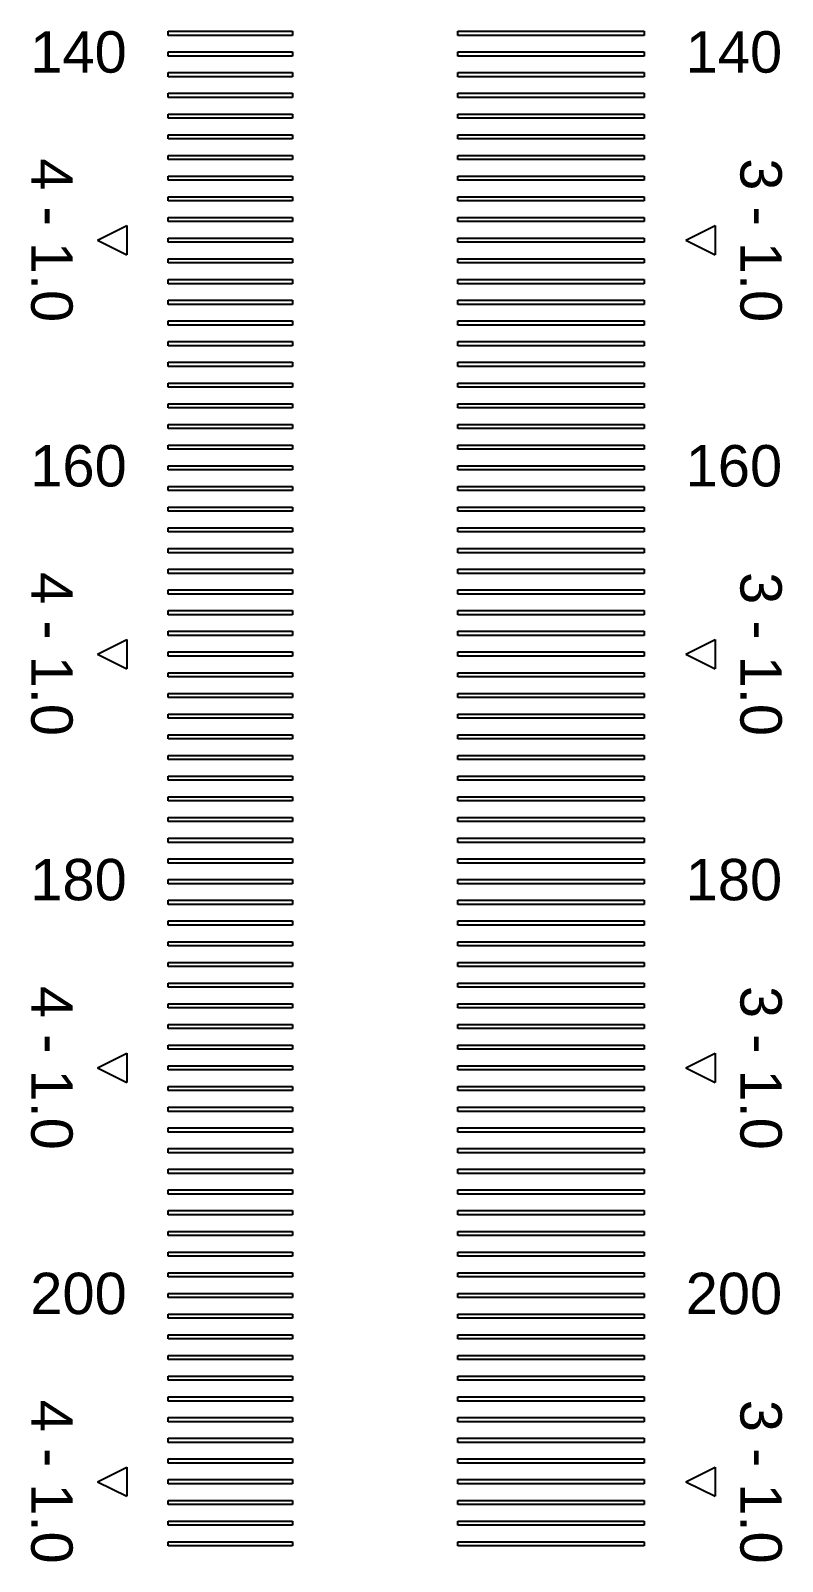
# Model space of a CAD drawing. Extents: x -24531 to 102469, y 86631 to 213631.
# Drawn here: x 53748.9 to 53930.5, y 146411.2 to 146781.1 of the extents above; entities that cross this region are included whole.
import ezdxf

# ---------------------------------------------------------------- set-up
doc = ezdxf.new("R2010")
doc.units = 13
doc.layers.add('CL - Label-1', color=120, linetype='Continuous')
doc.layers.add('CL - Label-2', color=132, linetype='Continuous')
doc.layers.add('CL - Sub-Micro', color=7, linetype='Continuous', true_color=0x47d1ff)
doc.styles.get("Standard").update_dxf_attribs({"font": 'arial.ttf'})

msp = doc.modelspace()

# ---------------------------------------------------------------- linework, layer by layer
at = {"layer": 'CL - Label-2'}
for p, q in [((53765.04, 146730.41), (53772.14, 146733.95)), ((53772.14, 146733.95), (53772.14, 146726.88)), ((53907.12, 146730.41), (53914.21, 146733.95)), ((53914.21, 146733.95), (53914.21, 146726.88)), ((53765.04, 146730.41), (53772.14, 146726.88)), ((53907.12, 146730.41), (53914.21, 146726.88)), ((53765.04, 146630.41), (53772.14, 146633.95)), ((53772.14, 146633.95), (53772.14, 146626.88)), ((53907.12, 146630.41), (53914.21, 146633.95)), ((53914.21, 146633.95), (53914.21, 146626.88)), ((53765.04, 146630.41), (53772.14, 146626.88)), ((53907.12, 146630.41), (53914.21, 146626.88)), ((53765.04, 146530.41), (53772.14, 146533.95)), ((53772.14, 146533.95), (53772.14, 146526.88)), ((53907.12, 146530.41), (53914.21, 146533.95)), ((53914.21, 146533.95), (53914.21, 146526.88)), ((53765.04, 146530.41), (53772.14, 146526.88)), ((53907.12, 146530.41), (53914.21, 146526.88)), ((53765.04, 146430.41), (53772.14, 146433.95)), ((53772.14, 146433.95), (53772.14, 146426.88)), ((53907.12, 146430.41), (53914.21, 146433.95)), ((53914.21, 146433.95), (53914.21, 146426.88)), ((53765.04, 146430.41), (53772.14, 146426.88)), ((53907.12, 146430.41), (53914.21, 146426.88))]:
    msp.add_line(p, q, dxfattribs=at)
at = {"layer": 'CL - Sub-Micro'}
for p, q in [((53782.12, 146779.91), (53782.12, 146780.91)), ((53782.12, 146780.91), (53812.12, 146780.91)), ((53812.12, 146779.91), (53782.12, 146779.91)), ((53812.12, 146780.91), (53812.12, 146779.91)), ((53852.12, 146779.91), (53852.12, 146780.91)), ((53852.12, 146780.91), (53897.12, 146780.91)), ((53897.12, 146779.91), (53852.12, 146779.91)), ((53897.12, 146780.91), (53897.12, 146779.91)), ((53782.12, 146774.91), (53782.12, 146775.91)), ((53782.12, 146775.91), (53812.12, 146775.91)), ((53812.12, 146774.91), (53782.12, 146774.91)), ((53812.12, 146775.91), (53812.12, 146774.91)), ((53852.12, 146774.91), (53852.12, 146775.91)), ((53852.12, 146775.91), (53897.12, 146775.91)), ((53897.12, 146774.91), (53852.12, 146774.91)), ((53897.12, 146775.91), (53897.12, 146774.91)), ((53782.12, 146769.91), (53782.12, 146770.91)), ((53782.12, 146770.91), (53812.12, 146770.91)), ((53812.12, 146770.91), (53812.12, 146769.91)), ((53852.12, 146769.91), (53852.12, 146770.91)), ((53852.12, 146770.91), (53897.12, 146770.91)), ((53897.12, 146770.91), (53897.12, 146769.91)), ((53812.12, 146769.91), (53782.12, 146769.91)), ((53897.12, 146769.91), (53852.12, 146769.91)), ((53782.12, 146764.91), (53782.12, 146765.91)), ((53782.12, 146765.91), (53812.12, 146765.91)), ((53812.12, 146764.91), (53782.12, 146764.91)), ((53812.12, 146765.91), (53812.12, 146764.91)), ((53852.12, 146764.91), (53852.12, 146765.91)), ((53852.12, 146765.91), (53897.12, 146765.91)), ((53897.12, 146764.91), (53852.12, 146764.91)), ((53897.12, 146765.91), (53897.12, 146764.91)), ((53782.12, 146759.91), (53782.12, 146760.91)), ((53782.12, 146760.91), (53812.12, 146760.91)), ((53812.12, 146759.91), (53782.12, 146759.91)), ((53812.12, 146760.91), (53812.12, 146759.91)), ((53852.12, 146759.91), (53852.12, 146760.91)), ((53852.12, 146760.91), (53897.12, 146760.91)), ((53897.12, 146759.91), (53852.12, 146759.91)), ((53897.12, 146760.91), (53897.12, 146759.91)), ((53782.12, 146754.91), (53782.12, 146755.91)), ((53782.12, 146755.91), (53812.12, 146755.91)), ((53812.12, 146755.91), (53812.12, 146754.91)), ((53852.12, 146754.91), (53852.12, 146755.91)), ((53852.12, 146755.91), (53897.12, 146755.91)), ((53897.12, 146755.91), (53897.12, 146754.91)), ((53812.12, 146754.91), (53782.12, 146754.91)), ((53897.12, 146754.91), (53852.12, 146754.91)), ((53782.12, 146749.91), (53782.12, 146750.91)), ((53782.12, 146750.91), (53812.12, 146750.91)), ((53812.12, 146749.91), (53782.12, 146749.91)), ((53812.12, 146750.91), (53812.12, 146749.91)), ((53852.12, 146749.91), (53852.12, 146750.91)), ((53852.12, 146750.91), (53897.12, 146750.91)), ((53897.12, 146749.91), (53852.12, 146749.91)), ((53897.12, 146750.91), (53897.12, 146749.91)), ((53782.12, 146744.91), (53782.12, 146745.91)), ((53782.12, 146745.91), (53812.12, 146745.91)), ((53812.12, 146744.91), (53782.12, 146744.91)), ((53812.12, 146745.91), (53812.12, 146744.91)), ((53852.12, 146744.91), (53852.12, 146745.91)), ((53852.12, 146745.91), (53897.12, 146745.91)), ((53897.12, 146744.91), (53852.12, 146744.91)), ((53897.12, 146745.91), (53897.12, 146744.91)), ((53782.12, 146739.91), (53782.12, 146740.91)), ((53782.12, 146740.91), (53812.12, 146740.91)), ((53812.12, 146740.91), (53812.12, 146739.91)), ((53852.12, 146739.91), (53852.12, 146740.91)), ((53852.12, 146740.91), (53897.12, 146740.91)), ((53897.12, 146740.91), (53897.12, 146739.91)), ((53812.12, 146739.91), (53782.12, 146739.91)), ((53897.12, 146739.91), (53852.12, 146739.91)), ((53782.12, 146734.91), (53782.12, 146735.91)), ((53782.12, 146735.91), (53812.12, 146735.91)), ((53812.12, 146734.91), (53782.12, 146734.91)), ((53812.12, 146735.91), (53812.12, 146734.91)), ((53852.12, 146734.91), (53852.12, 146735.91)), ((53852.12, 146735.91), (53897.12, 146735.91)), ((53897.12, 146734.91), (53852.12, 146734.91)), ((53897.12, 146735.91), (53897.12, 146734.91)), ((53782.12, 146729.91), (53782.12, 146730.91)), ((53782.12, 146730.91), (53812.12, 146730.91)), ((53812.12, 146729.91), (53782.12, 146729.91)), ((53812.12, 146730.91), (53812.12, 146729.91)), ((53852.12, 146729.91), (53852.12, 146730.91)), ((53852.12, 146730.91), (53897.12, 146730.91)), ((53897.12, 146729.91), (53852.12, 146729.91)), ((53897.12, 146730.91), (53897.12, 146729.91)), ((53782.12, 146724.91), (53782.12, 146725.91)), ((53782.12, 146725.91), (53812.12, 146725.91)), ((53812.12, 146725.91), (53812.12, 146724.91)), ((53852.12, 146724.91), (53852.12, 146725.91)), ((53852.12, 146725.91), (53897.12, 146725.91)), ((53897.12, 146725.91), (53897.12, 146724.91)), ((53812.12, 146724.91), (53782.12, 146724.91)), ((53897.12, 146724.91), (53852.12, 146724.91)), ((53782.12, 146719.91), (53782.12, 146720.91)), ((53782.12, 146720.91), (53812.12, 146720.91)), ((53812.12, 146719.91), (53782.12, 146719.91)), ((53812.12, 146720.91), (53812.12, 146719.91)), ((53852.12, 146719.91), (53852.12, 146720.91)), ((53852.12, 146720.91), (53897.12, 146720.91)), ((53897.12, 146719.91), (53852.12, 146719.91)), ((53897.12, 146720.91), (53897.12, 146719.91)), ((53782.12, 146714.91), (53782.12, 146715.91)), ((53782.12, 146715.91), (53812.12, 146715.91)), ((53812.12, 146714.91), (53782.12, 146714.91)), ((53812.12, 146715.91), (53812.12, 146714.91)), ((53852.12, 146714.91), (53852.12, 146715.91)), ((53852.12, 146715.91), (53897.12, 146715.91)), ((53897.12, 146714.91), (53852.12, 146714.91)), ((53897.12, 146715.91), (53897.12, 146714.91)), ((53782.12, 146709.91), (53782.12, 146710.91)), ((53782.12, 146710.91), (53812.12, 146710.91)), ((53812.12, 146709.91), (53782.12, 146709.91)), ((53812.12, 146710.91), (53812.12, 146709.91)), ((53852.12, 146709.91), (53852.12, 146710.91)), ((53852.12, 146710.91), (53897.12, 146710.91)), ((53897.12, 146709.91), (53852.12, 146709.91)), ((53897.12, 146710.91), (53897.12, 146709.91)), ((53782.12, 146704.91), (53782.12, 146705.91)), ((53782.12, 146705.91), (53812.12, 146705.91)), ((53812.12, 146704.91), (53782.12, 146704.91)), ((53812.12, 146705.91), (53812.12, 146704.91)), ((53852.12, 146704.91), (53852.12, 146705.91)), ((53852.12, 146705.91), (53897.12, 146705.91)), ((53897.12, 146704.91), (53852.12, 146704.91)), ((53897.12, 146705.91), (53897.12, 146704.91)), ((53782.12, 146699.91), (53782.12, 146700.91)), ((53782.12, 146700.91), (53812.12, 146700.91)), ((53812.12, 146699.91), (53782.12, 146699.91)), ((53812.12, 146700.91), (53812.12, 146699.91)), ((53852.12, 146699.91), (53852.12, 146700.91)), ((53852.12, 146700.91), (53897.12, 146700.91)), ((53897.12, 146699.91), (53852.12, 146699.91)), ((53897.12, 146700.91), (53897.12, 146699.91)), ((53782.12, 146694.91), (53782.12, 146695.91)), ((53782.12, 146695.91), (53812.12, 146695.91)), ((53812.12, 146694.91), (53782.12, 146694.91)), ((53812.12, 146695.91), (53812.12, 146694.91)), ((53852.12, 146694.91), (53852.12, 146695.91)), ((53852.12, 146695.91), (53897.12, 146695.91)), ((53897.12, 146694.91), (53852.12, 146694.91)), ((53897.12, 146695.91), (53897.12, 146694.91)), ((53782.12, 146689.91), (53782.12, 146690.91)), ((53782.12, 146690.91), (53812.12, 146690.91)), ((53812.12, 146689.91), (53782.12, 146689.91)), ((53812.12, 146690.91), (53812.12, 146689.91)), ((53852.12, 146689.91), (53852.12, 146690.91)), ((53852.12, 146690.91), (53897.12, 146690.91)), ((53897.12, 146689.91), (53852.12, 146689.91)), ((53897.12, 146690.91), (53897.12, 146689.91)), ((53782.12, 146684.91), (53782.12, 146685.91)), ((53782.12, 146685.91), (53812.12, 146685.91)), ((53812.12, 146685.91), (53812.12, 146684.91)), ((53852.12, 146684.91), (53852.12, 146685.91)), ((53852.12, 146685.91), (53897.12, 146685.91)), ((53897.12, 146685.91), (53897.12, 146684.91)), ((53812.12, 146684.91), (53782.12, 146684.91)), ((53897.12, 146684.91), (53852.12, 146684.91)), ((53782.12, 146679.91), (53782.12, 146680.91)), ((53782.12, 146680.91), (53812.12, 146680.91)), ((53812.12, 146679.91), (53782.12, 146679.91)), ((53812.12, 146680.91), (53812.12, 146679.91)), ((53852.12, 146679.91), (53852.12, 146680.91)), ((53852.12, 146680.91), (53897.12, 146680.91)), ((53897.12, 146679.91), (53852.12, 146679.91)), ((53897.12, 146680.91), (53897.12, 146679.91)), ((53782.12, 146674.91), (53782.12, 146675.91)), ((53782.12, 146675.91), (53812.12, 146675.91)), ((53812.12, 146674.91), (53782.12, 146674.91)), ((53812.12, 146675.91), (53812.12, 146674.91)), ((53852.12, 146674.91), (53852.12, 146675.91)), ((53852.12, 146675.91), (53897.12, 146675.91)), ((53897.12, 146674.91), (53852.12, 146674.91)), ((53897.12, 146675.91), (53897.12, 146674.91)), ((53782.12, 146669.91), (53782.12, 146670.91)), ((53782.12, 146670.91), (53812.12, 146670.91)), ((53812.12, 146670.91), (53812.12, 146669.91)), ((53852.12, 146669.91), (53852.12, 146670.91)), ((53852.12, 146670.91), (53897.12, 146670.91)), ((53897.12, 146670.91), (53897.12, 146669.91)), ((53812.12, 146669.91), (53782.12, 146669.91)), ((53897.12, 146669.91), (53852.12, 146669.91)), ((53782.12, 146664.91), (53782.12, 146665.91)), ((53782.12, 146665.91), (53812.12, 146665.91)), ((53812.12, 146664.91), (53782.12, 146664.91)), ((53812.12, 146665.91), (53812.12, 146664.91)), ((53852.12, 146664.91), (53852.12, 146665.91)), ((53852.12, 146665.91), (53897.12, 146665.91)), ((53897.12, 146664.91), (53852.12, 146664.91)), ((53897.12, 146665.91), (53897.12, 146664.91)), ((53782.12, 146659.91), (53782.12, 146660.91)), ((53782.12, 146660.91), (53812.12, 146660.91)), ((53812.12, 146659.91), (53782.12, 146659.91)), ((53812.12, 146660.91), (53812.12, 146659.91)), ((53852.12, 146659.91), (53852.12, 146660.91)), ((53852.12, 146660.91), (53897.12, 146660.91)), ((53897.12, 146659.91), (53852.12, 146659.91)), ((53897.12, 146660.91), (53897.12, 146659.91)), ((53782.12, 146654.91), (53782.12, 146655.91)), ((53782.12, 146655.91), (53812.12, 146655.91)), ((53812.12, 146655.91), (53812.12, 146654.91)), ((53852.12, 146654.91), (53852.12, 146655.91)), ((53852.12, 146655.91), (53897.12, 146655.91)), ((53897.12, 146655.91), (53897.12, 146654.91)), ((53812.12, 146654.91), (53782.12, 146654.91)), ((53897.12, 146654.91), (53852.12, 146654.91)), ((53782.12, 146649.91), (53782.12, 146650.91)), ((53782.12, 146650.91), (53812.12, 146650.91)), ((53812.12, 146649.91), (53782.12, 146649.91)), ((53812.12, 146650.91), (53812.12, 146649.91)), ((53852.12, 146649.91), (53852.12, 146650.91)), ((53852.12, 146650.91), (53897.12, 146650.91)), ((53897.12, 146649.91), (53852.12, 146649.91)), ((53897.12, 146650.91), (53897.12, 146649.91)), ((53782.12, 146644.91), (53782.12, 146645.91)), ((53782.12, 146645.91), (53812.12, 146645.91)), ((53812.12, 146644.91), (53782.12, 146644.91)), ((53812.12, 146645.91), (53812.12, 146644.91)), ((53852.12, 146644.91), (53852.12, 146645.91)), ((53852.12, 146645.91), (53897.12, 146645.91)), ((53897.12, 146644.91), (53852.12, 146644.91)), ((53897.12, 146645.91), (53897.12, 146644.91)), ((53782.12, 146639.91), (53782.12, 146640.91)), ((53782.12, 146640.91), (53812.12, 146640.91)), ((53812.12, 146640.91), (53812.12, 146639.91)), ((53852.12, 146639.91), (53852.12, 146640.91)), ((53852.12, 146640.91), (53897.12, 146640.91)), ((53897.12, 146640.91), (53897.12, 146639.91)), ((53812.12, 146639.91), (53782.12, 146639.91)), ((53897.12, 146639.91), (53852.12, 146639.91)), ((53782.12, 146634.91), (53782.12, 146635.91)), ((53782.12, 146635.91), (53812.12, 146635.91)), ((53812.12, 146634.91), (53782.12, 146634.91)), ((53812.12, 146635.91), (53812.12, 146634.91)), ((53852.12, 146634.91), (53852.12, 146635.91)), ((53852.12, 146635.91), (53897.12, 146635.91)), ((53897.12, 146634.91), (53852.12, 146634.91)), ((53897.12, 146635.91), (53897.12, 146634.91)), ((53782.12, 146629.91), (53782.12, 146630.91)), ((53782.12, 146630.91), (53812.12, 146630.91)), ((53812.12, 146629.91), (53782.12, 146629.91)), ((53812.12, 146630.91), (53812.12, 146629.91)), ((53852.12, 146629.91), (53852.12, 146630.91)), ((53852.12, 146630.91), (53897.12, 146630.91)), ((53897.12, 146629.91), (53852.12, 146629.91)), ((53897.12, 146630.91), (53897.12, 146629.91)), ((53782.12, 146624.91), (53782.12, 146625.91)), ((53782.12, 146625.91), (53812.12, 146625.91)), ((53812.12, 146625.91), (53812.12, 146624.91)), ((53852.12, 146624.91), (53852.12, 146625.91)), ((53852.12, 146625.91), (53897.12, 146625.91)), ((53897.12, 146625.91), (53897.12, 146624.91)), ((53812.12, 146624.91), (53782.12, 146624.91)), ((53897.12, 146624.91), (53852.12, 146624.91)), ((53782.12, 146619.91), (53782.12, 146620.91)), ((53782.12, 146620.91), (53812.12, 146620.91)), ((53812.12, 146619.91), (53782.12, 146619.91)), ((53812.12, 146620.91), (53812.12, 146619.91)), ((53852.12, 146619.91), (53852.12, 146620.91)), ((53852.12, 146620.91), (53897.12, 146620.91)), ((53897.12, 146619.91), (53852.12, 146619.91)), ((53897.12, 146620.91), (53897.12, 146619.91)), ((53782.12, 146614.91), (53782.12, 146615.91)), ((53782.12, 146615.91), (53812.12, 146615.91)), ((53812.12, 146614.91), (53782.12, 146614.91)), ((53812.12, 146615.91), (53812.12, 146614.91)), ((53852.12, 146614.91), (53852.12, 146615.91)), ((53852.12, 146615.91), (53897.12, 146615.91)), ((53897.12, 146614.91), (53852.12, 146614.91)), ((53897.12, 146615.91), (53897.12, 146614.91)), ((53782.12, 146609.91), (53782.12, 146610.91)), ((53782.12, 146610.91), (53812.12, 146610.91)), ((53812.12, 146609.91), (53782.12, 146609.91)), ((53812.12, 146610.91), (53812.12, 146609.91)), ((53852.12, 146609.91), (53852.12, 146610.91)), ((53852.12, 146610.91), (53897.12, 146610.91)), ((53897.12, 146609.91), (53852.12, 146609.91)), ((53897.12, 146610.91), (53897.12, 146609.91)), ((53782.12, 146604.91), (53782.12, 146605.91)), ((53782.12, 146605.91), (53812.12, 146605.91)), ((53812.12, 146604.91), (53782.12, 146604.91)), ((53812.12, 146605.91), (53812.12, 146604.91)), ((53852.12, 146604.91), (53852.12, 146605.91)), ((53852.12, 146605.91), (53897.12, 146605.91)), ((53897.12, 146604.91), (53852.12, 146604.91)), ((53897.12, 146605.91), (53897.12, 146604.91)), ((53782.12, 146599.91), (53782.12, 146600.91)), ((53782.12, 146600.91), (53812.12, 146600.91)), ((53812.12, 146600.91), (53812.12, 146599.91)), ((53852.12, 146599.91), (53852.12, 146600.91)), ((53852.12, 146600.91), (53897.12, 146600.91)), ((53897.12, 146600.91), (53897.12, 146599.91)), ((53812.12, 146599.91), (53782.12, 146599.91)), ((53897.12, 146599.91), (53852.12, 146599.91)), ((53782.12, 146594.91), (53782.12, 146595.91)), ((53782.12, 146595.91), (53812.12, 146595.91)), ((53812.12, 146594.91), (53782.12, 146594.91)), ((53812.12, 146595.91), (53812.12, 146594.91)), ((53852.12, 146594.91), (53852.12, 146595.91)), ((53852.12, 146595.91), (53897.12, 146595.91)), ((53897.12, 146594.91), (53852.12, 146594.91)), ((53897.12, 146595.91), (53897.12, 146594.91)), ((53782.12, 146589.91), (53782.12, 146590.91)), ((53782.12, 146590.91), (53812.12, 146590.91)), ((53812.12, 146589.91), (53782.12, 146589.91)), ((53812.12, 146590.91), (53812.12, 146589.91)), ((53852.12, 146589.91), (53852.12, 146590.91)), ((53852.12, 146590.91), (53897.12, 146590.91)), ((53897.12, 146589.91), (53852.12, 146589.91)), ((53897.12, 146590.91), (53897.12, 146589.91)), ((53782.12, 146584.91), (53782.12, 146585.91)), ((53782.12, 146585.91), (53812.12, 146585.91)), ((53812.12, 146585.91), (53812.12, 146584.91)), ((53852.12, 146584.91), (53852.12, 146585.91)), ((53852.12, 146585.91), (53897.12, 146585.91)), ((53897.12, 146585.91), (53897.12, 146584.91)), ((53812.12, 146584.91), (53782.12, 146584.91)), ((53897.12, 146584.91), (53852.12, 146584.91)), ((53782.12, 146579.91), (53782.12, 146580.91)), ((53782.12, 146580.91), (53812.12, 146580.91)), ((53812.12, 146579.91), (53782.12, 146579.91)), ((53812.12, 146580.91), (53812.12, 146579.91)), ((53852.12, 146579.91), (53852.12, 146580.91)), ((53852.12, 146580.91), (53897.12, 146580.91)), ((53897.12, 146579.91), (53852.12, 146579.91)), ((53897.12, 146580.91), (53897.12, 146579.91)), ((53782.12, 146574.91), (53782.12, 146575.91)), ((53782.12, 146575.91), (53812.12, 146575.91)), ((53812.12, 146574.91), (53782.12, 146574.91)), ((53812.12, 146575.91), (53812.12, 146574.91)), ((53852.12, 146574.91), (53852.12, 146575.91)), ((53852.12, 146575.91), (53897.12, 146575.91)), ((53897.12, 146574.91), (53852.12, 146574.91)), ((53897.12, 146575.91), (53897.12, 146574.91)), ((53782.12, 146569.91), (53782.12, 146570.91)), ((53782.12, 146570.91), (53812.12, 146570.91)), ((53812.12, 146570.91), (53812.12, 146569.91)), ((53852.12, 146569.91), (53852.12, 146570.91)), ((53852.12, 146570.91), (53897.12, 146570.91)), ((53897.12, 146570.91), (53897.12, 146569.91)), ((53812.12, 146569.91), (53782.12, 146569.91)), ((53897.12, 146569.91), (53852.12, 146569.91)), ((53782.12, 146564.91), (53782.12, 146565.91)), ((53782.12, 146565.91), (53812.12, 146565.91)), ((53812.12, 146564.91), (53782.12, 146564.91)), ((53812.12, 146565.91), (53812.12, 146564.91)), ((53852.12, 146564.91), (53852.12, 146565.91)), ((53852.12, 146565.91), (53897.12, 146565.91)), ((53897.12, 146564.91), (53852.12, 146564.91)), ((53897.12, 146565.91), (53897.12, 146564.91)), ((53782.12, 146559.91), (53782.12, 146560.91)), ((53782.12, 146560.91), (53812.12, 146560.91)), ((53812.12, 146559.91), (53782.12, 146559.91)), ((53812.12, 146560.91), (53812.12, 146559.91)), ((53852.12, 146559.91), (53852.12, 146560.91)), ((53852.12, 146560.91), (53897.12, 146560.91)), ((53897.12, 146559.91), (53852.12, 146559.91)), ((53897.12, 146560.91), (53897.12, 146559.91)), ((53782.12, 146554.91), (53782.12, 146555.91)), ((53782.12, 146555.91), (53812.12, 146555.91)), ((53812.12, 146555.91), (53812.12, 146554.91)), ((53852.12, 146554.91), (53852.12, 146555.91)), ((53852.12, 146555.91), (53897.12, 146555.91)), ((53897.12, 146555.91), (53897.12, 146554.91)), ((53812.12, 146554.91), (53782.12, 146554.91)), ((53897.12, 146554.91), (53852.12, 146554.91)), ((53782.12, 146549.91), (53782.12, 146550.91)), ((53782.12, 146550.91), (53812.12, 146550.91)), ((53812.12, 146549.91), (53782.12, 146549.91)), ((53812.12, 146550.91), (53812.12, 146549.91)), ((53852.12, 146549.91), (53852.12, 146550.91)), ((53852.12, 146550.91), (53897.12, 146550.91)), ((53897.12, 146549.91), (53852.12, 146549.91)), ((53897.12, 146550.91), (53897.12, 146549.91)), ((53782.12, 146544.91), (53782.12, 146545.91)), ((53782.12, 146545.91), (53812.12, 146545.91)), ((53812.12, 146544.91), (53782.12, 146544.91)), ((53812.12, 146545.91), (53812.12, 146544.91)), ((53852.12, 146544.91), (53852.12, 146545.91)), ((53852.12, 146545.91), (53897.12, 146545.91)), ((53897.12, 146544.91), (53852.12, 146544.91)), ((53897.12, 146545.91), (53897.12, 146544.91)), ((53782.12, 146539.91), (53782.12, 146540.91)), ((53782.12, 146540.91), (53812.12, 146540.91)), ((53812.12, 146540.91), (53812.12, 146539.91)), ((53852.12, 146539.91), (53852.12, 146540.91)), ((53852.12, 146540.91), (53897.12, 146540.91)), ((53897.12, 146540.91), (53897.12, 146539.91)), ((53812.12, 146539.91), (53782.12, 146539.91)), ((53897.12, 146539.91), (53852.12, 146539.91)), ((53782.12, 146534.91), (53782.12, 146535.91)), ((53782.12, 146535.91), (53812.12, 146535.91)), ((53812.12, 146534.91), (53782.12, 146534.91)), ((53812.12, 146535.91), (53812.12, 146534.91)), ((53852.12, 146534.91), (53852.12, 146535.91)), ((53852.12, 146535.91), (53897.12, 146535.91)), ((53897.12, 146534.91), (53852.12, 146534.91)), ((53897.12, 146535.91), (53897.12, 146534.91)), ((53782.12, 146529.91), (53782.12, 146530.91)), ((53782.12, 146530.91), (53812.12, 146530.91)), ((53812.12, 146529.91), (53782.12, 146529.91)), ((53812.12, 146530.91), (53812.12, 146529.91)), ((53852.12, 146529.91), (53852.12, 146530.91)), ((53852.12, 146530.91), (53897.12, 146530.91)), ((53897.12, 146529.91), (53852.12, 146529.91)), ((53897.12, 146530.91), (53897.12, 146529.91)), ((53782.12, 146524.91), (53782.12, 146525.91)), ((53782.12, 146525.91), (53812.12, 146525.91)), ((53812.12, 146524.91), (53782.12, 146524.91)), ((53812.12, 146525.91), (53812.12, 146524.91)), ((53852.12, 146524.91), (53852.12, 146525.91)), ((53852.12, 146525.91), (53897.12, 146525.91)), ((53897.12, 146524.91), (53852.12, 146524.91)), ((53897.12, 146525.91), (53897.12, 146524.91)), ((53782.12, 146519.91), (53782.12, 146520.91)), ((53782.12, 146520.91), (53812.12, 146520.91)), ((53812.12, 146519.91), (53782.12, 146519.91)), ((53812.12, 146520.91), (53812.12, 146519.91)), ((53852.12, 146519.91), (53852.12, 146520.91)), ((53852.12, 146520.91), (53897.12, 146520.91)), ((53897.12, 146519.91), (53852.12, 146519.91)), ((53897.12, 146520.91), (53897.12, 146519.91)), ((53782.12, 146514.91), (53782.12, 146515.91)), ((53782.12, 146515.91), (53812.12, 146515.91)), ((53812.12, 146515.91), (53812.12, 146514.91)), ((53852.12, 146514.91), (53852.12, 146515.91)), ((53852.12, 146515.91), (53897.12, 146515.91)), ((53897.12, 146515.91), (53897.12, 146514.91)), ((53812.12, 146514.91), (53782.12, 146514.91)), ((53897.12, 146514.91), (53852.12, 146514.91)), ((53782.12, 146509.91), (53782.12, 146510.91)), ((53782.12, 146510.91), (53812.12, 146510.91)), ((53812.12, 146509.91), (53782.12, 146509.91)), ((53812.12, 146510.91), (53812.12, 146509.91)), ((53852.12, 146509.91), (53852.12, 146510.91)), ((53852.12, 146510.91), (53897.12, 146510.91)), ((53897.12, 146509.91), (53852.12, 146509.91)), ((53897.12, 146510.91), (53897.12, 146509.91)), ((53782.12, 146504.91), (53782.12, 146505.91)), ((53782.12, 146505.91), (53812.12, 146505.91)), ((53812.12, 146504.91), (53782.12, 146504.91)), ((53812.12, 146505.91), (53812.12, 146504.91)), ((53852.12, 146504.91), (53852.12, 146505.91)), ((53852.12, 146505.91), (53897.12, 146505.91)), ((53897.12, 146504.91), (53852.12, 146504.91)), ((53897.12, 146505.91), (53897.12, 146504.91)), ((53782.12, 146499.91), (53782.12, 146500.91)), ((53782.12, 146500.91), (53812.12, 146500.91)), ((53812.12, 146500.91), (53812.12, 146499.91)), ((53852.12, 146499.91), (53852.12, 146500.91)), ((53852.12, 146500.91), (53897.12, 146500.91)), ((53897.12, 146500.91), (53897.12, 146499.91)), ((53812.12, 146499.91), (53782.12, 146499.91)), ((53897.12, 146499.91), (53852.12, 146499.91)), ((53782.12, 146494.91), (53782.12, 146495.91)), ((53782.12, 146495.91), (53812.12, 146495.91)), ((53812.12, 146494.91), (53782.12, 146494.91)), ((53812.12, 146495.91), (53812.12, 146494.91)), ((53852.12, 146494.91), (53852.12, 146495.91)), ((53852.12, 146495.91), (53897.12, 146495.91)), ((53897.12, 146494.91), (53852.12, 146494.91)), ((53897.12, 146495.91), (53897.12, 146494.91)), ((53782.12, 146489.91), (53782.12, 146490.91)), ((53782.12, 146490.91), (53812.12, 146490.91)), ((53812.12, 146489.91), (53782.12, 146489.91)), ((53812.12, 146490.91), (53812.12, 146489.91)), ((53852.12, 146489.91), (53852.12, 146490.91)), ((53852.12, 146490.91), (53897.12, 146490.91)), ((53897.12, 146489.91), (53852.12, 146489.91)), ((53897.12, 146490.91), (53897.12, 146489.91)), ((53782.12, 146484.91), (53782.12, 146485.91)), ((53782.12, 146485.91), (53812.12, 146485.91)), ((53812.12, 146485.91), (53812.12, 146484.91)), ((53852.12, 146484.91), (53852.12, 146485.91)), ((53852.12, 146485.91), (53897.12, 146485.91)), ((53897.12, 146485.91), (53897.12, 146484.91)), ((53812.12, 146484.91), (53782.12, 146484.91)), ((53897.12, 146484.91), (53852.12, 146484.91)), ((53782.12, 146479.91), (53782.12, 146480.91)), ((53782.12, 146480.91), (53812.12, 146480.91)), ((53812.12, 146479.91), (53782.12, 146479.91)), ((53812.12, 146480.91), (53812.12, 146479.91)), ((53852.12, 146479.91), (53852.12, 146480.91)), ((53852.12, 146480.91), (53897.12, 146480.91)), ((53897.12, 146479.91), (53852.12, 146479.91)), ((53897.12, 146480.91), (53897.12, 146479.91)), ((53782.12, 146474.91), (53782.12, 146475.91)), ((53782.12, 146475.91), (53812.12, 146475.91)), ((53812.12, 146474.91), (53782.12, 146474.91)), ((53812.12, 146475.91), (53812.12, 146474.91)), ((53852.12, 146474.91), (53852.12, 146475.91)), ((53852.12, 146475.91), (53897.12, 146475.91)), ((53897.12, 146474.91), (53852.12, 146474.91)), ((53897.12, 146475.91), (53897.12, 146474.91)), ((53782.12, 146469.91), (53782.12, 146470.91)), ((53782.12, 146470.91), (53812.12, 146470.91)), ((53812.12, 146470.91), (53812.12, 146469.91)), ((53852.12, 146469.91), (53852.12, 146470.91)), ((53852.12, 146470.91), (53897.12, 146470.91)), ((53897.12, 146470.91), (53897.12, 146469.91)), ((53812.12, 146469.91), (53782.12, 146469.91)), ((53897.12, 146469.91), (53852.12, 146469.91)), ((53782.12, 146464.91), (53782.12, 146465.91)), ((53782.12, 146465.91), (53812.12, 146465.91)), ((53812.12, 146464.91), (53782.12, 146464.91)), ((53812.12, 146465.91), (53812.12, 146464.91)), ((53852.12, 146464.91), (53852.12, 146465.91)), ((53852.12, 146465.91), (53897.12, 146465.91)), ((53897.12, 146464.91), (53852.12, 146464.91)), ((53897.12, 146465.91), (53897.12, 146464.91)), ((53782.12, 146459.91), (53782.12, 146460.91)), ((53782.12, 146460.91), (53812.12, 146460.91)), ((53812.12, 146459.91), (53782.12, 146459.91)), ((53812.12, 146460.91), (53812.12, 146459.91)), ((53852.12, 146459.91), (53852.12, 146460.91)), ((53852.12, 146460.91), (53897.12, 146460.91)), ((53897.12, 146459.91), (53852.12, 146459.91)), ((53897.12, 146460.91), (53897.12, 146459.91)), ((53782.12, 146454.91), (53782.12, 146455.91)), ((53782.12, 146455.91), (53812.12, 146455.91)), ((53812.12, 146455.91), (53812.12, 146454.91)), ((53852.12, 146454.91), (53852.12, 146455.91)), ((53852.12, 146455.91), (53897.12, 146455.91)), ((53897.12, 146455.91), (53897.12, 146454.91)), ((53812.12, 146454.91), (53782.12, 146454.91)), ((53897.12, 146454.91), (53852.12, 146454.91)), ((53782.12, 146449.91), (53782.12, 146450.91)), ((53782.12, 146450.91), (53812.12, 146450.91)), ((53812.12, 146449.91), (53782.12, 146449.91)), ((53812.12, 146450.91), (53812.12, 146449.91)), ((53852.12, 146449.91), (53852.12, 146450.91)), ((53852.12, 146450.91), (53897.12, 146450.91)), ((53897.12, 146449.91), (53852.12, 146449.91)), ((53897.12, 146450.91), (53897.12, 146449.91)), ((53782.12, 146444.91), (53782.12, 146445.91)), ((53782.12, 146445.91), (53812.12, 146445.91)), ((53812.12, 146444.91), (53782.12, 146444.91)), ((53812.12, 146445.91), (53812.12, 146444.91)), ((53852.12, 146444.91), (53852.12, 146445.91)), ((53852.12, 146445.91), (53897.12, 146445.91)), ((53897.12, 146444.91), (53852.12, 146444.91)), ((53897.12, 146445.91), (53897.12, 146444.91)), ((53782.12, 146439.91), (53782.12, 146440.91)), ((53782.12, 146440.91), (53812.12, 146440.91)), ((53812.12, 146439.91), (53782.12, 146439.91)), ((53812.12, 146440.91), (53812.12, 146439.91)), ((53852.12, 146439.91), (53852.12, 146440.91)), ((53852.12, 146440.91), (53897.12, 146440.91)), ((53897.12, 146439.91), (53852.12, 146439.91)), ((53897.12, 146440.91), (53897.12, 146439.91)), ((53782.12, 146434.91), (53782.12, 146435.91)), ((53782.12, 146435.91), (53812.12, 146435.91)), ((53812.12, 146434.91), (53782.12, 146434.91)), ((53812.12, 146435.91), (53812.12, 146434.91)), ((53852.12, 146434.91), (53852.12, 146435.91)), ((53852.12, 146435.91), (53897.12, 146435.91)), ((53897.12, 146434.91), (53852.12, 146434.91)), ((53897.12, 146435.91), (53897.12, 146434.91)), ((53782.12, 146429.91), (53782.12, 146430.91)), ((53782.12, 146430.91), (53812.12, 146430.91)), ((53812.12, 146429.91), (53782.12, 146429.91)), ((53812.12, 146430.91), (53812.12, 146429.91)), ((53852.12, 146429.91), (53852.12, 146430.91)), ((53852.12, 146430.91), (53897.12, 146430.91)), ((53897.12, 146429.91), (53852.12, 146429.91)), ((53897.12, 146430.91), (53897.12, 146429.91)), ((53782.12, 146424.91), (53782.12, 146425.91)), ((53782.12, 146425.91), (53812.12, 146425.91)), ((53812.12, 146424.91), (53782.12, 146424.91)), ((53812.12, 146425.91), (53812.12, 146424.91)), ((53852.12, 146424.91), (53852.12, 146425.91)), ((53852.12, 146425.91), (53897.12, 146425.91)), ((53897.12, 146424.91), (53852.12, 146424.91)), ((53897.12, 146425.91), (53897.12, 146424.91)), ((53782.12, 146419.91), (53782.12, 146420.91)), ((53782.12, 146420.91), (53812.12, 146420.91)), ((53812.12, 146419.91), (53782.12, 146419.91)), ((53812.12, 146420.91), (53812.12, 146419.91)), ((53852.12, 146419.91), (53852.12, 146420.91)), ((53852.12, 146420.91), (53897.12, 146420.91)), ((53897.12, 146419.91), (53852.12, 146419.91)), ((53897.12, 146420.91), (53897.12, 146419.91)), ((53782.12, 146414.91), (53782.12, 146415.91)), ((53782.12, 146415.91), (53812.12, 146415.91)), ((53812.12, 146415.91), (53812.12, 146414.91)), ((53852.12, 146414.91), (53852.12, 146415.91)), ((53852.12, 146415.91), (53897.12, 146415.91)), ((53897.12, 146415.91), (53897.12, 146414.91)), ((53812.12, 146414.91), (53782.12, 146414.91)), ((53897.12, 146414.91), (53852.12, 146414.91))]:
    msp.add_line(p, q, dxfattribs=at)

# ---------------------------------------------------------------- texts
at = {"layer": 'CL - Label-1', "char_height": 10}
for s, insert, attachment_point in [('140', (53772.12, 146780.91), 3), ('140', (53907.12, 146780.91), 1), ('160', (53772.12, 146680.91), 3), ('160', (53907.12, 146680.91), 1), ('180', (53772.12, 146580.91), 3), ('180', (53907.12, 146580.91), 1), ('200', (53772.12, 146480.91), 3), ('200', (53907.12, 146480.91), 1)]:
    msp.add_mtext_dynamic_manual_height_columns(s, width=21.565, gutter_width=12.5, heights=[8.55], dxfattribs=dict(at, insert=insert, attachment_point=attachment_point))
at = {"layer": 'CL - Label-2', "char_height": 10, "rotation": 270}
for s, insert, attachment_point in [('4 - 1.0', (53759.04, 146730.41), 2), ('3 - 1.0', (53920.19, 146730.41), 8), ('4 - 1.0', (53759.04, 146630.41), 2), ('3 - 1.0', (53920.19, 146630.41), 8), ('4 - 1.0', (53759.04, 146530.41), 2), ('3 - 1.0', (53920.19, 146530.41), 8), ('4 - 1.0', (53759.04, 146430.41), 2), ('3 - 1.0', (53920.19, 146430.41), 8)]:
    msp.add_mtext_dynamic_manual_height_columns(s, width=52.3045, gutter_width=12.5, heights=[18.11], dxfattribs=dict(at, insert=insert, attachment_point=attachment_point))

doc.saveas('drawing.dxf')
